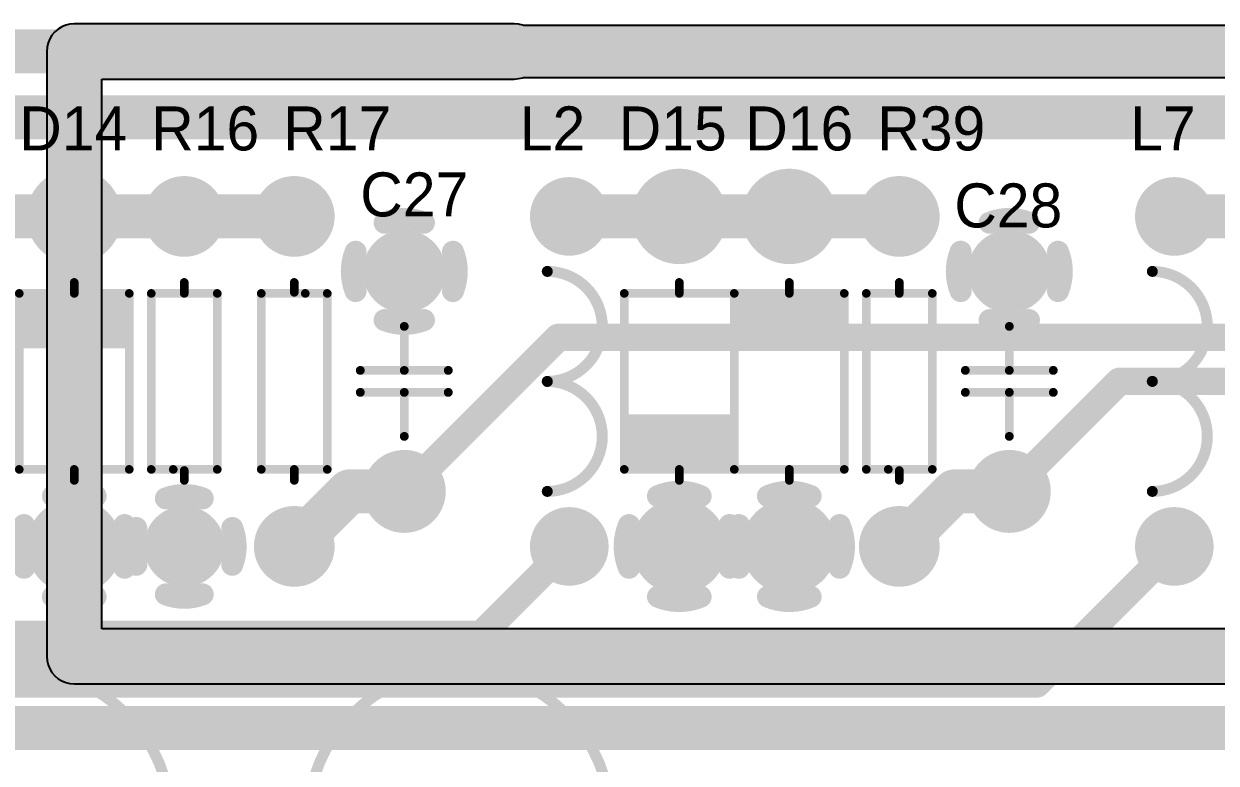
# Model space of a CAD drawing. Header units: millimetres. Extents: x 37 to 228, y -28 to 210.
# Drawn here: x 71.26 to 98.79, y 134.72 to 151.8 of the extents above; entities that cross this region are included whole.
import ezdxf

# ---------------------------------------------------------------- set-up
doc = ezdxf.new("R2010")
doc.units = ezdxf.units.MM
for name, color, linetype in [('BottomLayer', 5, 'Continuous'), ('BottomSolder', 6, 'Continuous'), ('InternalPlane1', 76, 'Continuous'), ('InternalPlane2', 16, 'Continuous'), ('MultiLayer', 9, 'Continuous'), ('TopLayer', 1, 'Continuous'), ('TopOverlay', 2, 'Continuous'), ('TopSolder', 216, 'Continuous')]:
    doc.layers.add(name, color=color, linetype=linetype)

# ---------------------------------------------------------------- blocks, each defined once
blk = doc.blocks.new('INDUCTOR_0_3_14')
at = {"layer": 'BottomLayer', "const_width": 0.75}
for points in [[(-4.185, 0, 1), (-3.435, 0, 1)], [(3.435, 0, 1), (4.185, 0, 1)]]:
    blk.add_lwpolyline(points, format="xyb", close=True, dxfattribs=at)
at = {"layer": 'BottomSolder', "const_width": 0.852}
for points in [[(-4.236, 0, 1), (-3.384, 0, 1)], [(3.384, 0, 1), (4.236, 0, 1)]]:
    blk.add_lwpolyline(points, format="xyb", close=True, dxfattribs=at)
at = {"layer": 'InternalPlane1', "const_width": 0.908}
for points in [[(-4.264, 0, 1), (-3.356, 0, 1)], [(3.356, 0, 1), (4.264, 0, 1)]]:
    blk.add_lwpolyline(points, format="xyb", close=True, dxfattribs=at)
at = {"layer": 'InternalPlane2', "const_width": 0.908}
for points in [[(-4.264, 0, 1), (-3.356, 0, 1)], [(3.356, 0, 1), (4.264, 0, 1)]]:
    blk.add_lwpolyline(points, format="xyb", close=True, dxfattribs=at)
at = {"layer": 'MultiLayer', "const_width": 0.75}
for points in [[(-4.185, 0, 1), (-3.435, 0, 1)], [(3.435, 0, 1), (4.185, 0, 1)]]:
    blk.add_lwpolyline(points, format="xyb", close=True, dxfattribs=at)
at = {"layer": 'TopLayer', "const_width": 0.75}
for points in [[(-4.185, 0, 1), (-3.435, 0, 1)], [(3.435, 0, 1), (4.185, 0, 1)]]:
    blk.add_lwpolyline(points, format="xyb", close=True, dxfattribs=at)
at = {"layer": 'TopOverlay', "const_width": 0.254}
for points in [[(0, 0.508, -1), (-2.54, 0.508)], [(2.54, 0.508, -1), (0, 0.508)]]:
    blk.add_lwpolyline(points, format="xyb", dxfattribs=at)
at = {"layer": 'TopOverlay', "const_width": 0.127}
for points in [[(-2.603, 0.508, 1), (-2.477, 0.508, 1)], [(-0.064, 0.508, 1), (0.064, 0.508, 1)], [(-0.064, 0.508, 1), (0.064, 0.508, 1)], [(2.477, 0.508, 1), (2.603, 0.508, 1)]]:
    blk.add_lwpolyline(points, format="xyb", close=True, dxfattribs=at)
at = {"layer": 'TopSolder', "const_width": 0.852}
for points in [[(-4.236, 0, 1), (-3.384, 0, 1)], [(3.384, 0, 1), (4.236, 0, 1)]]:
    blk.add_lwpolyline(points, format="xyb", close=True, dxfattribs=at)
blk = doc.blocks.new('INDUCTOR_0_3_15')
at = {"layer": 'BottomLayer', "const_width": 0.75}
for points in [[(-4.185, 0, 1), (-3.435, 0, 1)], [(3.435, 0, 1), (4.185, 0, 1)]]:
    blk.add_lwpolyline(points, format="xyb", close=True, dxfattribs=at)
at = {"layer": 'BottomSolder', "const_width": 0.852}
for points in [[(-4.236, 0, 1), (-3.384, 0, 1)], [(3.384, 0, 1), (4.236, 0, 1)]]:
    blk.add_lwpolyline(points, format="xyb", close=True, dxfattribs=at)
at = {"layer": 'InternalPlane1', "const_width": 0.908}
for points in [[(-4.264, 0, 1), (-3.356, 0, 1)], [(3.356, 0, 1), (4.264, 0, 1)]]:
    blk.add_lwpolyline(points, format="xyb", close=True, dxfattribs=at)
at = {"layer": 'InternalPlane2', "const_width": 0.908}
for points in [[(-4.264, 0, 1), (-3.356, 0, 1)], [(3.356, 0, 1), (4.264, 0, 1)]]:
    blk.add_lwpolyline(points, format="xyb", close=True, dxfattribs=at)
at = {"layer": 'MultiLayer', "const_width": 0.75}
for points in [[(-4.185, 0, 1), (-3.435, 0, 1)], [(3.435, 0, 1), (4.185, 0, 1)]]:
    blk.add_lwpolyline(points, format="xyb", close=True, dxfattribs=at)
at = {"layer": 'TopLayer', "const_width": 0.75}
for points in [[(-4.185, 0, 1), (-3.435, 0, 1)], [(3.435, 0, 1), (4.185, 0, 1)]]:
    blk.add_lwpolyline(points, format="xyb", close=True, dxfattribs=at)
at = {"layer": 'TopOverlay', "const_width": 0.254}
for points in [[(0, 0.508, -1), (-2.54, 0.508)], [(2.54, 0.508, -1), (0, 0.508)]]:
    blk.add_lwpolyline(points, format="xyb", dxfattribs=at)
at = {"layer": 'TopOverlay', "const_width": 0.127}
for points in [[(-2.603, 0.508, 1), (-2.477, 0.508, 1)], [(-0.064, 0.508, 1), (0.064, 0.508, 1)], [(-0.064, 0.508, 1), (0.064, 0.508, 1)], [(2.477, 0.508, 1), (2.603, 0.508, 1)]]:
    blk.add_lwpolyline(points, format="xyb", close=True, dxfattribs=at)
at = {"layer": 'TopSolder', "const_width": 0.852}
for points in [[(-4.236, 0, 1), (-3.384, 0, 1)], [(3.384, 0, 1), (4.236, 0, 1)]]:
    blk.add_lwpolyline(points, format="xyb", close=True, dxfattribs=at)
blk = doc.blocks.new('DIODE_0_3_18')
at = {"layer": 'BottomLayer', "const_width": 1}
for points in [[(-4.31, 0, 1), (-3.31, 0, 1)], [(3.31, 0, 1), (4.31, 0, 1)]]:
    blk.add_lwpolyline(points, format="xyb", close=True, dxfattribs=at)
at = {"layer": 'BottomSolder', "const_width": 1.102}
for points in [[(-4.361, 0, 1), (-3.259, 0, 1)], [(3.259, 0, 1), (4.361, 0, 1)]]:
    blk.add_lwpolyline(points, format="xyb", close=True, dxfattribs=at)
at = {"layer": 'InternalPlane1', "const_width": 0.508}
for points in [[(3.317, 1.162, -0.203452), (4.303, 1.162)], [(2.648, -0.493, -0.203452), (2.648, 0.493)], [(4.972, 0.493, -0.203452), (4.972, -0.493)], [(4.303, -1.162, -0.203452), (3.317, -1.162)]]:
    blk.add_lwpolyline(points, format="xyb", dxfattribs=at)
at = {"layer": 'InternalPlane1'}
for points, const_width in [([(3.19, 1.162, 1), (3.444, 1.162, 1)], 0.254), ([(4.176, 1.162, 1), (4.43, 1.162, 1)], 0.254), ([(-4.314, 0, 1), (-3.306, 0, 1)], 1.008), ([(2.521, 0.493, 1), (2.775, 0.493, 1)], 0.254), ([(4.845, 0.493, 1), (5.099, 0.493, 1)], 0.254), ([(2.521, -0.493, 1), (2.775, -0.493, 1)], 0.254), ([(4.845, -0.493, 1), (5.099, -0.493, 1)], 0.254), ([(3.19, -1.162, 1), (3.444, -1.162, 1)], 0.254), ([(4.176, -1.162, 1), (4.43, -1.162, 1)], 0.254)]:
    blk.add_lwpolyline(points, format="xyb", close=True, dxfattribs=dict(at, const_width=const_width))
at = {"layer": 'InternalPlane2', "const_width": 1.008}
for points in [[(-4.314, 0, 1), (-3.306, 0, 1)], [(3.306, 0, 1), (4.314, 0, 1)]]:
    blk.add_lwpolyline(points, format="xyb", close=True, dxfattribs=at)
at = {"layer": 'MultiLayer', "const_width": 1}
for points in [[(-4.31, 0, 1), (-3.31, 0, 1)], [(3.31, 0, 1), (4.31, 0, 1)]]:
    blk.add_lwpolyline(points, format="xyb", close=True, dxfattribs=at)
at = {"layer": 'TopLayer', "const_width": 1}
for points in [[(-4.31, 0, 1), (-3.31, 0, 1)], [(3.31, 0, 1), (4.31, 0, 1)]]:
    blk.add_lwpolyline(points, format="xyb", close=True, dxfattribs=at)
at = {"layer": 'TopOverlay', "const_width": 0.2}
for points in [[(2.032, 1.27), (-2.032, 1.27)], [(-2.032, -1.27), (-2.032, 1.27)], [(2.032, -1.27), (2.032, 1.27)], [(-2.032, 0), (-2.286, 0)], [(2.286, 0), (2.032, 0)], [(2.032, -1.27), (-2.032, -1.27)]]:
    blk.add_lwpolyline(points, dxfattribs=at)
at = {"layer": 'TopOverlay', "const_width": 0.1}
for points in [[(-2.082, 1.27, 1), (-1.982, 1.27, 1)], [(-2.082, 1.27, 1), (-1.982, 1.27, 1)], [(1.982, 1.27, 1), (2.082, 1.27, 1)], [(1.982, 1.27, 1), (2.082, 1.27, 1)], [(-2.336, 0, 1), (-2.236, 0, 1)], [(-2.082, 0, 1), (-1.982, 0, 1)], [(1.982, 0, 1), (2.082, 0, 1)], [(2.236, 0, 1), (2.336, 0, 1)], [(-2.082, -1.27, 1), (-1.982, -1.27, 1)], [(-2.082, -1.27, 1), (-1.982, -1.27, 1)], [(1.982, -1.27, 1), (2.082, -1.27, 1)], [(1.982, -1.27, 1), (2.082, -1.27, 1)]]:
    blk.add_lwpolyline(points, format="xyb", close=True, dxfattribs=at)
at = {"layer": 'TopOverlay'}
blk.add_solid([(-2.032, -1.27), (-0.762, -1.27), (-2.032, 1.27), (-0.762, 1.27)], dxfattribs=at)
at = {"layer": 'TopSolder', "const_width": 1.102}
for points in [[(-4.361, 0, 1), (-3.259, 0, 1)], [(3.259, 0, 1), (4.361, 0, 1)]]:
    blk.add_lwpolyline(points, format="xyb", close=True, dxfattribs=at)
blk = doc.blocks.new('DIODE_0_3_19')
at = {"layer": 'BottomLayer', "const_width": 1}
for points in [[(-4.31, 0, 1), (-3.31, 0, 1)], [(3.31, 0, 1), (4.31, 0, 1)]]:
    blk.add_lwpolyline(points, format="xyb", close=True, dxfattribs=at)
at = {"layer": 'BottomSolder', "const_width": 1.102}
for points in [[(-4.361, 0, 1), (-3.259, 0, 1)], [(3.259, 0, 1), (4.361, 0, 1)]]:
    blk.add_lwpolyline(points, format="xyb", close=True, dxfattribs=at)
at = {"layer": 'InternalPlane1', "const_width": 1.008}
for points in [[(-4.314, 0, 1), (-3.306, 0, 1)], [(3.306, 0, 1), (4.314, 0, 1)]]:
    blk.add_lwpolyline(points, format="xyb", close=True, dxfattribs=at)
at = {"layer": 'InternalPlane2', "const_width": 0.508}
for points in [[(-4.303, 1.162, -0.203452), (-3.317, 1.162)], [(-4.972, -0.493, -0.203452), (-4.972, 0.493)], [(-2.648, 0.493, -0.203452), (-2.648, -0.493)], [(-3.317, -1.162, -0.203452), (-4.303, -1.162)]]:
    blk.add_lwpolyline(points, format="xyb", dxfattribs=at)
at = {"layer": 'InternalPlane2'}
for points, const_width in [([(-4.43, 1.162, 1), (-4.176, 1.162, 1)], 0.254), ([(-3.444, 1.162, 1), (-3.19, 1.162, 1)], 0.254), ([(3.306, 0, 1), (4.314, 0, 1)], 1.008), ([(-5.099, 0.493, 1), (-4.845, 0.493, 1)], 0.254), ([(-2.775, 0.493, 1), (-2.521, 0.493, 1)], 0.254), ([(-5.099, -0.493, 1), (-4.845, -0.493, 1)], 0.254), ([(-2.775, -0.493, 1), (-2.521, -0.493, 1)], 0.254), ([(-4.43, -1.162, 1), (-4.176, -1.162, 1)], 0.254), ([(-3.444, -1.162, 1), (-3.19, -1.162, 1)], 0.254)]:
    blk.add_lwpolyline(points, format="xyb", close=True, dxfattribs=dict(at, const_width=const_width))
at = {"layer": 'MultiLayer', "const_width": 1}
for points in [[(-4.31, 0, 1), (-3.31, 0, 1)], [(3.31, 0, 1), (4.31, 0, 1)]]:
    blk.add_lwpolyline(points, format="xyb", close=True, dxfattribs=at)
at = {"layer": 'TopLayer', "const_width": 1}
for points in [[(-4.31, 0, 1), (-3.31, 0, 1)], [(3.31, 0, 1), (4.31, 0, 1)]]:
    blk.add_lwpolyline(points, format="xyb", close=True, dxfattribs=at)
at = {"layer": 'TopOverlay', "const_width": 0.2}
for points in [[(-2.032, 1.27), (2.032, 1.27)], [(-2.032, 1.27), (-2.032, -1.27)], [(2.032, 1.27), (2.032, -1.27)], [(-2.286, 0), (-2.032, 0)], [(2.032, 0), (2.286, 0)], [(-2.032, -1.27), (2.032, -1.27)]]:
    blk.add_lwpolyline(points, dxfattribs=at)
at = {"layer": 'TopOverlay', "const_width": 0.1}
for points in [[(-2.082, 1.27, 1), (-1.982, 1.27, 1)], [(-2.082, 1.27, 1), (-1.982, 1.27, 1)], [(1.982, 1.27, 1), (2.082, 1.27, 1)], [(1.982, 1.27, 1), (2.082, 1.27, 1)], [(-2.336, 0, 1), (-2.236, 0, 1)], [(-2.082, 0, 1), (-1.982, 0, 1)], [(1.982, 0, 1), (2.082, 0, 1)], [(2.236, 0, 1), (2.336, 0, 1)], [(-2.082, -1.27, 1), (-1.982, -1.27, 1)], [(-2.082, -1.27, 1), (-1.982, -1.27, 1)], [(1.982, -1.27, 1), (2.082, -1.27, 1)], [(1.982, -1.27, 1), (2.082, -1.27, 1)]]:
    blk.add_lwpolyline(points, format="xyb", close=True, dxfattribs=at)
at = {"layer": 'TopOverlay'}
blk.add_solid([(-2.032, -1.27), (-0.762, -1.27), (-2.032, 1.27), (-0.762, 1.27)], dxfattribs=at)
at = {"layer": 'TopSolder', "const_width": 1.102}
for points in [[(-4.361, 0, 1), (-3.259, 0, 1)], [(3.259, 0, 1), (4.361, 0, 1)]]:
    blk.add_lwpolyline(points, format="xyb", close=True, dxfattribs=at)
blk = doc.blocks.new('DIODE_0_3_20')
at = {"layer": 'BottomLayer', "const_width": 1}
for points in [[(-4.31, 0, 1), (-3.31, 0, 1)], [(3.31, 0, 1), (4.31, 0, 1)]]:
    blk.add_lwpolyline(points, format="xyb", close=True, dxfattribs=at)
at = {"layer": 'BottomSolder', "const_width": 1.102}
for points in [[(-4.361, 0, 1), (-3.259, 0, 1)], [(3.259, 0, 1), (4.361, 0, 1)]]:
    blk.add_lwpolyline(points, format="xyb", close=True, dxfattribs=at)
at = {"layer": 'InternalPlane1', "const_width": 0.508}
for points in [[(3.317, 1.162, -0.203452), (4.303, 1.162)], [(2.648, -0.493, -0.203452), (2.648, 0.493)], [(4.972, 0.493, -0.203452), (4.972, -0.493)], [(4.303, -1.162, -0.203452), (3.317, -1.162)]]:
    blk.add_lwpolyline(points, format="xyb", dxfattribs=at)
at = {"layer": 'InternalPlane1'}
for points, const_width in [([(3.19, 1.162, 1), (3.444, 1.162, 1)], 0.254), ([(4.176, 1.162, 1), (4.43, 1.162, 1)], 0.254), ([(-4.314, 0, 1), (-3.306, 0, 1)], 1.008), ([(2.521, 0.493, 1), (2.775, 0.493, 1)], 0.254), ([(4.845, 0.493, 1), (5.099, 0.493, 1)], 0.254), ([(2.521, -0.493, 1), (2.775, -0.493, 1)], 0.254), ([(4.845, -0.493, 1), (5.099, -0.493, 1)], 0.254), ([(3.19, -1.162, 1), (3.444, -1.162, 1)], 0.254), ([(4.176, -1.162, 1), (4.43, -1.162, 1)], 0.254)]:
    blk.add_lwpolyline(points, format="xyb", close=True, dxfattribs=dict(at, const_width=const_width))
at = {"layer": 'InternalPlane2', "const_width": 1.008}
for points in [[(-4.314, 0, 1), (-3.306, 0, 1)], [(3.306, 0, 1), (4.314, 0, 1)]]:
    blk.add_lwpolyline(points, format="xyb", close=True, dxfattribs=at)
at = {"layer": 'MultiLayer', "const_width": 1}
for points in [[(-4.31, 0, 1), (-3.31, 0, 1)], [(3.31, 0, 1), (4.31, 0, 1)]]:
    blk.add_lwpolyline(points, format="xyb", close=True, dxfattribs=at)
at = {"layer": 'TopLayer', "const_width": 1}
for points in [[(-4.31, 0, 1), (-3.31, 0, 1)], [(3.31, 0, 1), (4.31, 0, 1)]]:
    blk.add_lwpolyline(points, format="xyb", close=True, dxfattribs=at)
at = {"layer": 'TopOverlay', "const_width": 0.2}
for points in [[(2.032, 1.27), (-2.032, 1.27)], [(-2.032, -1.27), (-2.032, 1.27)], [(2.032, -1.27), (2.032, 1.27)], [(-2.032, 0), (-2.286, 0)], [(2.286, 0), (2.032, 0)], [(2.032, -1.27), (-2.032, -1.27)]]:
    blk.add_lwpolyline(points, dxfattribs=at)
at = {"layer": 'TopOverlay', "const_width": 0.1}
for points in [[(-2.082, 1.27, 1), (-1.982, 1.27, 1)], [(-2.082, 1.27, 1), (-1.982, 1.27, 1)], [(1.982, 1.27, 1), (2.082, 1.27, 1)], [(1.982, 1.27, 1), (2.082, 1.27, 1)], [(-2.336, 0, 1), (-2.236, 0, 1)], [(-2.082, 0, 1), (-1.982, 0, 1)], [(1.982, 0, 1), (2.082, 0, 1)], [(2.236, 0, 1), (2.336, 0, 1)], [(-2.082, -1.27, 1), (-1.982, -1.27, 1)], [(-2.082, -1.27, 1), (-1.982, -1.27, 1)], [(1.982, -1.27, 1), (2.082, -1.27, 1)], [(1.982, -1.27, 1), (2.082, -1.27, 1)]]:
    blk.add_lwpolyline(points, format="xyb", close=True, dxfattribs=at)
at = {"layer": 'TopOverlay'}
blk.add_solid([(-2.032, -1.27), (-0.762, -1.27), (-2.032, 1.27), (-0.762, 1.27)], dxfattribs=at)
at = {"layer": 'TopSolder', "const_width": 1.102}
for points in [[(-4.361, 0, 1), (-3.259, 0, 1)], [(3.259, 0, 1), (4.361, 0, 1)]]:
    blk.add_lwpolyline(points, format="xyb", close=True, dxfattribs=at)
blk = doc.blocks.new('CAP_DIP_S_____22')
at = {"layer": 'BottomLayer', "const_width": 0.75}
for points in [[(-2.915, 0, 1), (-2.165, 0, 1)], [(2.165, 0, 1), (2.915, 0, 1)]]:
    blk.add_lwpolyline(points, format="xyb", close=True, dxfattribs=at)
at = {"layer": 'BottomSolder', "const_width": 0.852}
for points in [[(-2.966, 0, 1), (-2.114, 0, 1)], [(2.114, 0, 1), (2.966, 0, 1)]]:
    blk.add_lwpolyline(points, format="xyb", close=True, dxfattribs=at)
at = {"layer": 'InternalPlane1', "const_width": 0.508}
for points in [[(2.086, 1.124, -0.19438), (2.994, 1.124)], [(1.416, -0.454, -0.19438), (1.416, 0.454)], [(3.664, 0.454, -0.19438), (3.664, -0.454)], [(2.994, -1.124, -0.19438), (2.086, -1.124)]]:
    blk.add_lwpolyline(points, format="xyb", dxfattribs=at)
at = {"layer": 'InternalPlane1'}
for points, const_width in [([(1.959, 1.124, 1), (2.213, 1.124, 1)], 0.254), ([(2.867, 1.124, 1), (3.121, 1.124, 1)], 0.254), ([(-3.019, 0, 1), (-2.061, 0, 1)], 0.958), ([(1.289, 0.454, 1), (1.543, 0.454, 1)], 0.254), ([(3.537, 0.454, 1), (3.791, 0.454, 1)], 0.254), ([(1.289, -0.454, 1), (1.543, -0.454, 1)], 0.254), ([(3.537, -0.454, 1), (3.791, -0.454, 1)], 0.254), ([(1.959, -1.124, 1), (2.213, -1.124, 1)], 0.254), ([(2.867, -1.124, 1), (3.121, -1.124, 1)], 0.254)]:
    blk.add_lwpolyline(points, format="xyb", close=True, dxfattribs=dict(at, const_width=const_width))
at = {"layer": 'InternalPlane2', "const_width": 0.958}
for points in [[(-3.019, 0, 1), (-2.061, 0, 1)], [(2.061, 0, 1), (3.019, 0, 1)]]:
    blk.add_lwpolyline(points, format="xyb", close=True, dxfattribs=at)
at = {"layer": 'MultiLayer', "const_width": 0.75}
for points in [[(-2.915, 0, 1), (-2.165, 0, 1)], [(2.165, 0, 1), (2.915, 0, 1)]]:
    blk.add_lwpolyline(points, format="xyb", close=True, dxfattribs=at)
at = {"layer": 'TopLayer', "const_width": 0.75}
for points in [[(-2.915, 0, 1), (-2.165, 0, 1)], [(2.165, 0, 1), (2.915, 0, 1)]]:
    blk.add_lwpolyline(points, format="xyb", close=True, dxfattribs=at)
at = {"layer": 'TopOverlay', "const_width": 0.203}
for points in [[(-0.254, 1.016), (-0.254, -1.016)], [(0.254, 1.016), (0.254, -1.016)], [(-1.27, 0), (-0.254, 0)], [(0.254, 0), (1.27, 0)]]:
    blk.add_lwpolyline(points, dxfattribs=at)
at = {"layer": 'TopOverlay', "const_width": 0.102}
for points in [[(-0.305, 1.016, 1), (-0.203, 1.016, 1)], [(0.203, 1.016, 1), (0.305, 1.016, 1)], [(-1.321, 0, 1), (-1.219, 0, 1)], [(-0.305, 0, 1), (-0.203, 0, 1)], [(0.203, 0, 1), (0.305, 0, 1)], [(1.219, 0, 1), (1.321, 0, 1)], [(-0.305, -1.016, 1), (-0.203, -1.016, 1)], [(0.203, -1.016, 1), (0.305, -1.016, 1)]]:
    blk.add_lwpolyline(points, format="xyb", close=True, dxfattribs=at)
at = {"layer": 'TopSolder', "const_width": 0.852}
for points in [[(-2.966, 0, 1), (-2.114, 0, 1)], [(2.114, 0, 1), (2.966, 0, 1)]]:
    blk.add_lwpolyline(points, format="xyb", close=True, dxfattribs=at)
blk = doc.blocks.new('AXIAL_0_3_44')
at = {"layer": 'BottomLayer', "const_width": 0.75}
for points in [[(-4.185, 0, 1), (-3.435, 0, 1)], [(3.435, 0, 1), (4.185, 0, 1)]]:
    blk.add_lwpolyline(points, format="xyb", close=True, dxfattribs=at)
at = {"layer": 'BottomSolder', "const_width": 0.852}
for points in [[(-4.236, 0, 1), (-3.384, 0, 1)], [(3.384, 0, 1), (4.236, 0, 1)]]:
    blk.add_lwpolyline(points, format="xyb", close=True, dxfattribs=at)
at = {"layer": 'InternalPlane1', "const_width": 0.933}
for points in [[(-4.276, 0, 1), (-3.344, 0, 1)], [(3.344, 0, 1), (4.276, 0, 1)]]:
    blk.add_lwpolyline(points, format="xyb", close=True, dxfattribs=at)
at = {"layer": 'InternalPlane2', "const_width": 0.933}
for points in [[(-4.276, 0, 1), (-3.344, 0, 1)], [(3.344, 0, 1), (4.276, 0, 1)]]:
    blk.add_lwpolyline(points, format="xyb", close=True, dxfattribs=at)
at = {"layer": 'MultiLayer', "const_width": 0.75}
for points in [[(-4.185, 0, 1), (-3.435, 0, 1)], [(3.435, 0, 1), (4.185, 0, 1)]]:
    blk.add_lwpolyline(points, format="xyb", close=True, dxfattribs=at)
at = {"layer": 'TopLayer', "const_width": 0.75}
for points in [[(-4.185, 0, 1), (-3.435, 0, 1)], [(3.435, 0, 1), (4.185, 0, 1)]]:
    blk.add_lwpolyline(points, format="xyb", close=True, dxfattribs=at)
at = {"layer": 'TopOverlay', "const_width": 0.2}
for points in [[(-2.032, 0.762), (2.032, 0.762)], [(-2.032, 0.762), (-2.032, 0.254)], [(2.032, 0.762), (2.032, -0.762)], [(-2.032, 0.254), (-2.032, -0.762)], [(-2.286, 0), (-2.057, 0)], [(2.032, 0), (2.286, 0)], [(-2.032, -0.762), (2.032, -0.762)]]:
    blk.add_lwpolyline(points, dxfattribs=at)
at = {"layer": 'TopOverlay', "const_width": 0.1}
for points in [[(-2.082, 0.762, 1), (-1.982, 0.762, 1)], [(-2.082, 0.762, 1), (-1.982, 0.762, 1)], [(1.982, 0.762, 1), (2.082, 0.762, 1)], [(1.982, 0.762, 1), (2.082, 0.762, 1)], [(-2.082, 0.254, 1), (-1.982, 0.254, 1)], [(-2.082, 0.254, 1), (-1.982, 0.254, 1)], [(-2.336, 0, 1), (-2.236, 0, 1)], [(-2.107, 0, 1), (-2.007, 0, 1)], [(1.982, 0, 1), (2.082, 0, 1)], [(2.236, 0, 1), (2.336, 0, 1)], [(-2.082, -0.762, 1), (-1.982, -0.762, 1)], [(-2.082, -0.762, 1), (-1.982, -0.762, 1)], [(1.982, -0.762, 1), (2.082, -0.762, 1)], [(1.982, -0.762, 1), (2.082, -0.762, 1)]]:
    blk.add_lwpolyline(points, format="xyb", close=True, dxfattribs=at)
at = {"layer": 'TopSolder', "const_width": 0.852}
for points in [[(-4.236, 0, 1), (-3.384, 0, 1)], [(3.384, 0, 1), (4.236, 0, 1)]]:
    blk.add_lwpolyline(points, format="xyb", close=True, dxfattribs=at)
blk = doc.blocks.new('CAP_DIP_S_____53')
at = {"layer": 'BottomLayer', "const_width": 0.75}
for points in [[(-2.915, 0, 1), (-2.165, 0, 1)], [(2.165, 0, 1), (2.915, 0, 1)]]:
    blk.add_lwpolyline(points, format="xyb", close=True, dxfattribs=at)
at = {"layer": 'BottomSolder', "const_width": 0.852}
for points in [[(-2.966, 0, 1), (-2.114, 0, 1)], [(2.114, 0, 1), (2.966, 0, 1)]]:
    blk.add_lwpolyline(points, format="xyb", close=True, dxfattribs=at)
at = {"layer": 'InternalPlane1', "const_width": 0.508}
for points in [[(2.086, 1.124, -0.19438), (2.994, 1.124)], [(1.416, -0.454, -0.19438), (1.416, 0.454)], [(3.664, 0.454, -0.19438), (3.664, -0.454)], [(2.994, -1.124, -0.19438), (2.086, -1.124)]]:
    blk.add_lwpolyline(points, format="xyb", dxfattribs=at)
at = {"layer": 'InternalPlane1'}
for points, const_width in [([(1.959, 1.124, 1), (2.213, 1.124, 1)], 0.254), ([(2.867, 1.124, 1), (3.121, 1.124, 1)], 0.254), ([(-3.019, 0, 1), (-2.061, 0, 1)], 0.958), ([(1.289, 0.454, 1), (1.543, 0.454, 1)], 0.254), ([(3.537, 0.454, 1), (3.791, 0.454, 1)], 0.254), ([(1.289, -0.454, 1), (1.543, -0.454, 1)], 0.254), ([(3.537, -0.454, 1), (3.791, -0.454, 1)], 0.254), ([(1.959, -1.124, 1), (2.213, -1.124, 1)], 0.254), ([(2.867, -1.124, 1), (3.121, -1.124, 1)], 0.254)]:
    blk.add_lwpolyline(points, format="xyb", close=True, dxfattribs=dict(at, const_width=const_width))
at = {"layer": 'InternalPlane2', "const_width": 0.958}
for points in [[(-3.019, 0, 1), (-2.061, 0, 1)], [(2.061, 0, 1), (3.019, 0, 1)]]:
    blk.add_lwpolyline(points, format="xyb", close=True, dxfattribs=at)
at = {"layer": 'MultiLayer', "const_width": 0.75}
for points in [[(-2.915, 0, 1), (-2.165, 0, 1)], [(2.165, 0, 1), (2.915, 0, 1)]]:
    blk.add_lwpolyline(points, format="xyb", close=True, dxfattribs=at)
at = {"layer": 'TopLayer', "const_width": 0.75}
for points in [[(-2.915, 0, 1), (-2.165, 0, 1)], [(2.165, 0, 1), (2.915, 0, 1)]]:
    blk.add_lwpolyline(points, format="xyb", close=True, dxfattribs=at)
at = {"layer": 'TopOverlay', "const_width": 0.203}
for points in [[(-0.254, 1.016), (-0.254, -1.016)], [(0.254, 1.016), (0.254, -1.016)], [(-1.27, 0), (-0.254, 0)], [(0.254, 0), (1.27, 0)]]:
    blk.add_lwpolyline(points, dxfattribs=at)
at = {"layer": 'TopOverlay', "const_width": 0.102}
for points in [[(-0.305, 1.016, 1), (-0.203, 1.016, 1)], [(0.203, 1.016, 1), (0.305, 1.016, 1)], [(-1.321, 0, 1), (-1.219, 0, 1)], [(-0.305, 0, 1), (-0.203, 0, 1)], [(0.203, 0, 1), (0.305, 0, 1)], [(1.219, 0, 1), (1.321, 0, 1)], [(-0.305, -1.016, 1), (-0.203, -1.016, 1)], [(0.203, -1.016, 1), (0.305, -1.016, 1)]]:
    blk.add_lwpolyline(points, format="xyb", close=True, dxfattribs=at)
at = {"layer": 'TopSolder', "const_width": 0.852}
for points in [[(-2.966, 0, 1), (-2.114, 0, 1)], [(2.114, 0, 1), (2.966, 0, 1)]]:
    blk.add_lwpolyline(points, format="xyb", close=True, dxfattribs=at)
blk = doc.blocks.new('AXIAL_0_3_55')
at = {"layer": 'BottomLayer', "const_width": 0.75}
for points in [[(-4.185, 0, 1), (-3.435, 0, 1)], [(3.435, 0, 1), (4.185, 0, 1)]]:
    blk.add_lwpolyline(points, format="xyb", close=True, dxfattribs=at)
at = {"layer": 'BottomSolder', "const_width": 0.852}
for points in [[(-4.236, 0, 1), (-3.384, 0, 1)], [(3.384, 0, 1), (4.236, 0, 1)]]:
    blk.add_lwpolyline(points, format="xyb", close=True, dxfattribs=at)
at = {"layer": 'InternalPlane1', "const_width": 0.933}
for points in [[(-4.276, 0, 1), (-3.344, 0, 1)], [(3.344, 0, 1), (4.276, 0, 1)]]:
    blk.add_lwpolyline(points, format="xyb", close=True, dxfattribs=at)
at = {"layer": 'InternalPlane2', "const_width": 0.933}
for points in [[(-4.276, 0, 1), (-3.344, 0, 1)], [(3.344, 0, 1), (4.276, 0, 1)]]:
    blk.add_lwpolyline(points, format="xyb", close=True, dxfattribs=at)
at = {"layer": 'MultiLayer', "const_width": 0.75}
for points in [[(-4.185, 0, 1), (-3.435, 0, 1)], [(3.435, 0, 1), (4.185, 0, 1)]]:
    blk.add_lwpolyline(points, format="xyb", close=True, dxfattribs=at)
at = {"layer": 'TopLayer', "const_width": 0.75}
for points in [[(-4.185, 0, 1), (-3.435, 0, 1)], [(3.435, 0, 1), (4.185, 0, 1)]]:
    blk.add_lwpolyline(points, format="xyb", close=True, dxfattribs=at)
at = {"layer": 'TopOverlay', "const_width": 0.2}
for points in [[(2.032, 0.762), (-2.032, 0.762)], [(-2.032, 0.254), (-2.032, 0.762)], [(2.032, -0.762), (2.032, 0.762)], [(-2.032, -0.762), (-2.032, 0.254)], [(-2.057, 0), (-2.286, 0)], [(2.286, 0), (2.032, 0)], [(2.032, -0.762), (-2.032, -0.762)]]:
    blk.add_lwpolyline(points, dxfattribs=at)
at = {"layer": 'TopOverlay', "const_width": 0.1}
for points in [[(-2.082, 0.762, 1), (-1.982, 0.762, 1)], [(-2.082, 0.762, 1), (-1.982, 0.762, 1)], [(1.982, 0.762, 1), (2.082, 0.762, 1)], [(1.982, 0.762, 1), (2.082, 0.762, 1)], [(-2.082, 0.254, 1), (-1.982, 0.254, 1)], [(-2.082, 0.254, 1), (-1.982, 0.254, 1)], [(-2.336, 0, 1), (-2.236, 0, 1)], [(-2.107, 0, 1), (-2.007, 0, 1)], [(1.982, 0, 1), (2.082, 0, 1)], [(2.236, 0, 1), (2.336, 0, 1)], [(-2.082, -0.762, 1), (-1.982, -0.762, 1)], [(-2.082, -0.762, 1), (-1.982, -0.762, 1)], [(1.982, -0.762, 1), (2.082, -0.762, 1)], [(1.982, -0.762, 1), (2.082, -0.762, 1)]]:
    blk.add_lwpolyline(points, format="xyb", close=True, dxfattribs=at)
at = {"layer": 'TopSolder', "const_width": 0.852}
for points in [[(-4.236, 0, 1), (-3.384, 0, 1)], [(3.384, 0, 1), (4.236, 0, 1)]]:
    blk.add_lwpolyline(points, format="xyb", close=True, dxfattribs=at)
blk = doc.blocks.new('AXIAL_0_3_56')
at = {"layer": 'BottomLayer', "const_width": 0.75}
for points in [[(-4.185, 0, 1), (-3.435, 0, 1)], [(3.435, 0, 1), (4.185, 0, 1)]]:
    blk.add_lwpolyline(points, format="xyb", close=True, dxfattribs=at)
at = {"layer": 'BottomSolder', "const_width": 0.852}
for points in [[(-4.236, 0, 1), (-3.384, 0, 1)], [(3.384, 0, 1), (4.236, 0, 1)]]:
    blk.add_lwpolyline(points, format="xyb", close=True, dxfattribs=at)
at = {"layer": 'InternalPlane1', "const_width": 0.933}
for points in [[(-4.276, 0, 1), (-3.344, 0, 1)], [(3.344, 0, 1), (4.276, 0, 1)]]:
    blk.add_lwpolyline(points, format="xyb", close=True, dxfattribs=at)
at = {"layer": 'InternalPlane2', "const_width": 0.508}
for points in [[(-4.235, 1.108, -0.185339), (-3.385, 1.108)], [(-4.918, -0.425, -0.185339), (-4.918, 0.425)], [(-2.702, 0.425, -0.185339), (-2.702, -0.425)], [(-3.385, -1.108, -0.185339), (-4.235, -1.108)]]:
    blk.add_lwpolyline(points, format="xyb", dxfattribs=at)
at = {"layer": 'InternalPlane2'}
for points, const_width in [([(-4.362, 1.108, 1), (-4.108, 1.108, 1)], 0.254), ([(-3.512, 1.108, 1), (-3.258, 1.108, 1)], 0.254), ([(3.344, 0, 1), (4.276, 0, 1)], 0.933), ([(-5.045, 0.425, 1), (-4.791, 0.425, 1)], 0.254), ([(-2.829, 0.425, 1), (-2.575, 0.425, 1)], 0.254), ([(-5.045, -0.425, 1), (-4.791, -0.425, 1)], 0.254), ([(-2.829, -0.425, 1), (-2.575, -0.425, 1)], 0.254), ([(-4.362, -1.108, 1), (-4.108, -1.108, 1)], 0.254), ([(-3.512, -1.108, 1), (-3.258, -1.108, 1)], 0.254)]:
    blk.add_lwpolyline(points, format="xyb", close=True, dxfattribs=dict(at, const_width=const_width))
at = {"layer": 'MultiLayer', "const_width": 0.75}
for points in [[(-4.185, 0, 1), (-3.435, 0, 1)], [(3.435, 0, 1), (4.185, 0, 1)]]:
    blk.add_lwpolyline(points, format="xyb", close=True, dxfattribs=at)
at = {"layer": 'TopLayer', "const_width": 0.75}
for points in [[(-4.185, 0, 1), (-3.435, 0, 1)], [(3.435, 0, 1), (4.185, 0, 1)]]:
    blk.add_lwpolyline(points, format="xyb", close=True, dxfattribs=at)
at = {"layer": 'TopOverlay', "const_width": 0.2}
for points in [[(-2.032, 0.762), (2.032, 0.762)], [(-2.032, 0.762), (-2.032, 0.254)], [(2.032, 0.762), (2.032, -0.762)], [(-2.032, 0.254), (-2.032, -0.762)], [(-2.286, 0), (-2.057, 0)], [(2.032, 0), (2.286, 0)], [(-2.032, -0.762), (2.032, -0.762)]]:
    blk.add_lwpolyline(points, dxfattribs=at)
at = {"layer": 'TopOverlay', "const_width": 0.1}
for points in [[(-2.082, 0.762, 1), (-1.982, 0.762, 1)], [(-2.082, 0.762, 1), (-1.982, 0.762, 1)], [(1.982, 0.762, 1), (2.082, 0.762, 1)], [(1.982, 0.762, 1), (2.082, 0.762, 1)], [(-2.082, 0.254, 1), (-1.982, 0.254, 1)], [(-2.082, 0.254, 1), (-1.982, 0.254, 1)], [(-2.336, 0, 1), (-2.236, 0, 1)], [(-2.107, 0, 1), (-2.007, 0, 1)], [(1.982, 0, 1), (2.082, 0, 1)], [(2.236, 0, 1), (2.336, 0, 1)], [(-2.082, -0.762, 1), (-1.982, -0.762, 1)], [(-2.082, -0.762, 1), (-1.982, -0.762, 1)], [(1.982, -0.762, 1), (2.082, -0.762, 1)], [(1.982, -0.762, 1), (2.082, -0.762, 1)]]:
    blk.add_lwpolyline(points, format="xyb", close=True, dxfattribs=at)
at = {"layer": 'TopSolder', "const_width": 0.852}
for points in [[(-4.236, 0, 1), (-3.384, 0, 1)], [(3.384, 0, 1), (4.236, 0, 1)]]:
    blk.add_lwpolyline(points, format="xyb", close=True, dxfattribs=at)
blk = doc.blocks.new('CAP_0_1_107')
at = {"layer": 'BottomLayer', "const_width": 0.762}
for points in [[(-1.651, 0, 1), (-0.889, 0, 1)], [(0.889, 0, 1), (1.651, 0, 1)]]:
    blk.add_lwpolyline(points, format="xyb", close=True, dxfattribs=at)
at = {"layer": 'BottomSolder', "const_width": 0.864}
for points in [[(-1.702, 0, 1), (-0.838, 0, 1)], [(0.838, 0, 1), (1.702, 0, 1)]]:
    blk.add_lwpolyline(points, format="xyb", close=True, dxfattribs=at)
at = {"layer": 'InternalPlane1', "const_width": 0.952}
for points in [[(-1.746, 0, 1), (-0.794, 0, 1)], [(0.794, 0, 1), (1.746, 0, 1)]]:
    blk.add_lwpolyline(points, format="xyb", close=True, dxfattribs=at)
at = {"layer": 'InternalPlane2', "const_width": 0.952}
for points in [[(-1.746, 0, 1), (-0.794, 0, 1)], [(0.794, 0, 1), (1.746, 0, 1)]]:
    blk.add_lwpolyline(points, format="xyb", close=True, dxfattribs=at)
at = {"layer": 'MultiLayer', "const_width": 0.762}
for points in [[(-1.651, 0, 1), (-0.889, 0, 1)], [(0.889, 0, 1), (1.651, 0, 1)]]:
    blk.add_lwpolyline(points, format="xyb", close=True, dxfattribs=at)
at = {"layer": 'TopLayer', "const_width": 0.762}
for points in [[(-1.651, 0, 1), (-0.889, 0, 1)], [(0.889, 0, 1), (1.651, 0, 1)]]:
    blk.add_lwpolyline(points, format="xyb", close=True, dxfattribs=at)
at = {"layer": 'TopOverlay'}
for points, const_width in [([(3.5, 0, 1), (-3.5, 0, 1)], 0.254), ([(-2.857, 0.762, 1), (-2.731, 0.762, 1)], 0.127), ([(-3.564, 0, 1), (-3.437, 0, 1)], 0.127), ([(-3.365, 0, 1), (-3.239, 0, 1)], 0.127), ([(-2.349, 0, 1), (-2.223, 0, 1)], 0.127), ([(3.437, 0, 1), (3.564, 0, 1)], 0.127), ([(-2.857, -0.762, 1), (-2.731, -0.762, 1)], 0.127)]:
    blk.add_lwpolyline(points, format="xyb", close=True, dxfattribs=dict(at, const_width=const_width))
at = {"layer": 'TopOverlay', "const_width": 0.254}
for points in [[(-2.794, 0.762), (-2.794, -0.762)], [(-2.286, 0), (-3.302, 0)]]:
    blk.add_lwpolyline(points, dxfattribs=at)
at = {"layer": 'TopSolder', "const_width": 0.864}
for points in [[(-1.702, 0, 1), (-0.838, 0, 1)], [(0.838, 0, 1), (1.702, 0, 1)]]:
    blk.add_lwpolyline(points, format="xyb", close=True, dxfattribs=at)
blk = doc.blocks.new('CAP_0_1_108')
at = {"layer": 'BottomLayer', "const_width": 0.762}
for points in [[(-1.651, 0, 1), (-0.889, 0, 1)], [(0.889, 0, 1), (1.651, 0, 1)]]:
    blk.add_lwpolyline(points, format="xyb", close=True, dxfattribs=at)
at = {"layer": 'BottomSolder', "const_width": 0.864}
for points in [[(-1.702, 0, 1), (-0.838, 0, 1)], [(0.838, 0, 1), (1.702, 0, 1)]]:
    blk.add_lwpolyline(points, format="xyb", close=True, dxfattribs=at)
at = {"layer": 'InternalPlane1', "const_width": 0.952}
for points in [[(-1.746, 0, 1), (-0.794, 0, 1)], [(0.794, 0, 1), (1.746, 0, 1)]]:
    blk.add_lwpolyline(points, format="xyb", close=True, dxfattribs=at)
at = {"layer": 'InternalPlane2', "const_width": 0.952}
for points in [[(-1.746, 0, 1), (-0.794, 0, 1)], [(0.794, 0, 1), (1.746, 0, 1)]]:
    blk.add_lwpolyline(points, format="xyb", close=True, dxfattribs=at)
at = {"layer": 'MultiLayer', "const_width": 0.762}
for points in [[(-1.651, 0, 1), (-0.889, 0, 1)], [(0.889, 0, 1), (1.651, 0, 1)]]:
    blk.add_lwpolyline(points, format="xyb", close=True, dxfattribs=at)
at = {"layer": 'TopLayer', "const_width": 0.762}
for points in [[(-1.651, 0, 1), (-0.889, 0, 1)], [(0.889, 0, 1), (1.651, 0, 1)]]:
    blk.add_lwpolyline(points, format="xyb", close=True, dxfattribs=at)
at = {"layer": 'TopOverlay'}
for points, const_width in [([(3.5, 0, 1), (-3.5, 0, 1)], 0.254), ([(-2.857, 0.762, 1), (-2.731, 0.762, 1)], 0.127), ([(-3.564, 0, 1), (-3.437, 0, 1)], 0.127), ([(-3.365, 0, 1), (-3.239, 0, 1)], 0.127), ([(-2.349, 0, 1), (-2.223, 0, 1)], 0.127), ([(3.437, 0, 1), (3.564, 0, 1)], 0.127), ([(-2.857, -0.762, 1), (-2.731, -0.762, 1)], 0.127)]:
    blk.add_lwpolyline(points, format="xyb", close=True, dxfattribs=dict(at, const_width=const_width))
at = {"layer": 'TopOverlay', "const_width": 0.254}
for points in [[(-2.794, -0.762), (-2.794, 0.762)], [(-3.302, 0), (-2.286, 0)]]:
    blk.add_lwpolyline(points, dxfattribs=at)
at = {"layer": 'TopSolder', "const_width": 0.864}
for points in [[(-1.702, 0, 1), (-0.838, 0, 1)], [(0.838, 0, 1), (1.702, 0, 1)]]:
    blk.add_lwpolyline(points, format="xyb", close=True, dxfattribs=at)

msp = doc.modelspace()

# ---------------------------------------------------------------- linework, layer by layer
at = {"layer": 'BottomLayer'}
for points, const_width in [([(69.88, 147.35), (72.42, 147.35)], 1.016), ([(72.42, 147.35), (74.96, 147.35)], 1.016), ([(74.96, 147.35), (77.5, 147.35)], 1.016), ([(83.85, 147.35), (86.39, 147.35)], 1.016), ([(86.39, 147.35), (88.93, 147.35)], 1.016), ([(88.93, 147.35), (91.47, 147.35)], 1.016), ([(97.82, 147.35), (100.36, 147.35)], 1.016), ([(80.04, 141), (83.596, 144.556)], 0.635), ([(83.596, 144.556), (123.982, 144.556)], 0.635), ([(94.01, 141), (96.55, 143.54)], 0.635), ([(96.55, 143.54), (124.49, 143.54)], 0.635), ([(77.5, 139.73), (78.77, 141)], 1.016), ([(78.77, 141), (80.04, 141)], 1.016), ([(91.47, 139.73), (92.74, 141)], 1.016), ([(92.74, 141), (94.01, 141)], 1.016), ([(81.818, 137.698), (83.85, 139.73)], 0.635), ([(94.645, 136.555), (97.82, 139.73)], 0.635), ([(67.34, 137.698), (81.818, 137.698)], 0.635), ([(68.356, 136.555), (94.645, 136.555)], 0.635), ([(68.991, 135.412), (107.472, 135.412)], 0.635)]:
    msp.add_lwpolyline(points, dxfattribs=dict(at, const_width=const_width))
for points, const_width in [([(72.166, 147.35, 1), (72.674, 147.35, 1)], 0.508), ([(72.166, 147.35, 1), (72.674, 147.35, 1)], 0.508), ([(74.706, 147.35, 1), (75.214, 147.35, 1)], 0.508), ([(74.706, 147.35, 1), (75.214, 147.35, 1)], 0.508), ([(77.246, 147.35, 1), (77.754, 147.35, 1)], 0.508), ([(83.596, 147.35, 1), (84.104, 147.35, 1)], 0.508), ([(86.136, 147.35, 1), (86.644, 147.35, 1)], 0.508), ([(86.136, 147.35, 1), (86.644, 147.35, 1)], 0.508), ([(88.676, 147.35, 1), (89.184, 147.35, 1)], 0.508), ([(88.676, 147.35, 1), (89.184, 147.35, 1)], 0.508), ([(91.216, 147.35, 1), (91.724, 147.35, 1)], 0.508), ([(97.566, 147.35, 1), (98.074, 147.35, 1)], 0.508), ([(83.437, 144.556, 1), (83.755, 144.556, 1)], 0.318), ([(83.437, 144.556, 1), (83.755, 144.556, 1)], 0.318), ([(96.391, 143.54, 1), (96.709, 143.54, 1)], 0.318), ([(96.391, 143.54, 1), (96.709, 143.54, 1)], 0.318), ([(78.516, 141, 1), (79.024, 141, 1)], 0.508), ([(78.516, 141, 1), (79.024, 141, 1)], 0.508), ([(79.786, 141, 1), (80.294, 141, 1)], 0.508), ([(92.486, 141, 1), (92.994, 141, 1)], 0.508), ([(92.486, 141, 1), (92.994, 141, 1)], 0.508), ([(93.756, 141, 1), (94.264, 141, 1)], 0.508), ([(79.881, 141, 1), (80.199, 141, 1)], 0.318), ([(93.851, 141, 1), (94.169, 141, 1)], 0.318), ([(77.246, 139.73, 1), (77.754, 139.73, 1)], 0.508), ([(91.216, 139.73, 1), (91.724, 139.73, 1)], 0.508), ([(83.691, 139.73, 1), (84.009, 139.73, 1)], 0.318), ([(97.661, 139.73, 1), (97.979, 139.73, 1)], 0.318), ([(81.659, 137.698, 1), (81.977, 137.698, 1)], 0.318), ([(81.659, 137.698, 1), (81.977, 137.698, 1)], 0.318), ([(94.486, 136.555, 1), (94.804, 136.555, 1)], 0.318), ([(94.486, 136.555, 1), (94.804, 136.555, 1)], 0.318)]:
    msp.add_lwpolyline(points, format="xyb", close=True, dxfattribs=dict(at, const_width=const_width))
at = {"layer": 'InternalPlane2'}
for p, q in [((72.131, 151.728), (72.046, 151.675)), ((72.223, 151.766), (72.131, 151.728)), ((72.32, 151.789), (72.223, 151.766)), ((72.42, 151.797), (72.32, 151.789)), ((82.58, 151.797), (72.42, 151.797)), ((82.68, 151.789), (82.58, 151.797)), ((82.777, 151.766), (82.68, 151.789)), ((82.786, 151.762), (82.777, 151.766)), ((128.178, 151.762), (82.786, 151.762)), ((71.852, 151.449), (71.814, 151.357)), ((71.905, 151.534), (71.852, 151.449)), ((71.97, 151.61), (71.905, 151.534)), ((72.046, 151.675), (71.97, 151.61)), ((71.791, 151.26), (71.783, 151.16)), ((71.783, 151.16), (71.783, 137.19)), ((71.814, 151.357), (71.791, 151.26)), ((73.057, 137.827), (73.057, 150.523)), ((73.057, 150.523), (82.58, 150.523)), ((82.58, 150.523), (82.68, 150.531)), ((82.68, 150.531), (82.777, 150.554)), ((82.777, 150.554), (82.786, 150.558)), ((82.786, 150.558), (128.427, 150.558)), ((125.76, 137.827), (73.057, 137.827)), ((71.783, 137.19), (71.791, 137.09)), ((71.791, 137.09), (71.814, 136.993)), ((71.814, 136.993), (71.852, 136.901)), ((71.852, 136.901), (71.905, 136.816)), ((71.905, 136.816), (71.97, 136.74)), ((71.97, 136.74), (72.046, 136.675)), ((72.046, 136.675), (72.131, 136.622)), ((72.131, 136.622), (72.223, 136.584)), ((72.223, 136.584), (72.32, 136.561)), ((72.32, 136.561), (72.42, 136.553)), ((72.42, 136.553), (125.76, 136.553))]:
    msp.add_line(p, q, dxfattribs=at)
for points, const_width in [([(72.42, 151.16), (82.58, 151.16)], 1.27), ([(72.42, 137.19), (72.42, 151.16)], 1.27), ([(82.58, 151.16), (128.427, 151.16)], 1.2), ([(72.42, 137.19), (125.76, 137.19)], 1.27)]:
    msp.add_lwpolyline(points, dxfattribs=dict(at, const_width=const_width))
for points, const_width in [([(72.102, 151.16, 1), (72.737, 151.16, 1)], 0.635), ([(72.102, 151.16, 1), (72.737, 151.16, 1)], 0.635), ([(82.262, 151.16, 1), (82.897, 151.16, 1)], 0.635), ([(82.28, 151.16, 1), (82.88, 151.16, 1)], 0.6), ([(72.102, 137.19, 1), (72.737, 137.19, 1)], 0.635), ([(72.102, 137.19, 1), (72.737, 137.19, 1)], 0.635)]:
    msp.add_lwpolyline(points, format="xyb", close=True, dxfattribs=dict(at, const_width=const_width))
at = {"layer": 'TopLayer', "const_width": 1.016}
for points in [[(67.34, 151.16), (132.11, 151.16)], [(68.356, 149.636), (126.014, 149.636)], [(67.34, 137.19), (125.506, 137.19)], [(68.483, 135.539), (124.363, 135.539)]]:
    msp.add_lwpolyline(points, dxfattribs=at)

# ---------------------------------------------------------------- block references
for name, p, rotation in [('DIODE_0_3_20', (72.42, 143.54), 270), ('DIODE_0_3_19', (86.39, 143.54), 90), ('DIODE_0_3_18', (88.93, 143.54), 270), ('AXIAL_0_3_56', (74.96, 143.54), 90), ('AXIAL_0_3_55', (77.5, 143.54), 270), ('INDUCTOR_0_3_15', (83.85, 143.54), 90), ('AXIAL_0_3_44', (91.47, 143.54), 90), ('INDUCTOR_0_3_14', (97.82, 143.54), 90), ('CAP_DIP_S_____53', (80.04, 143.54), 90), ('CAP_DIP_S_____22', (94.01, 143.54), 90), ('CAP_0_1_108', (71.15, 133.38), 360), ('CAP_0_1_107', (81.31, 133.38), 180)]:
    msp.add_blockref(name, p, dxfattribs=dict(rotation=rotation))

# ---------------------------------------------------------------- texts
at = {"layer": 'TopOverlay'}
for s, p in [('D14', (71.15, 148.874)), ('R16', (74.198, 148.874)), ('R17', (77.246, 148.874)), ('L2', (82.707, 148.874)), ('D15', (84.993, 148.874)), ('D16', (87.914, 148.874)), ('R39', (90.962, 148.874)), ('L7', (96.804, 148.874)), ('C27', (79.024, 147.35)), ('C28', (92.74, 147.096))]:
    msp.add_text(s, height=1.016, dxfattribs=at).set_placement(p)

doc.saveas('drawing.dxf')
